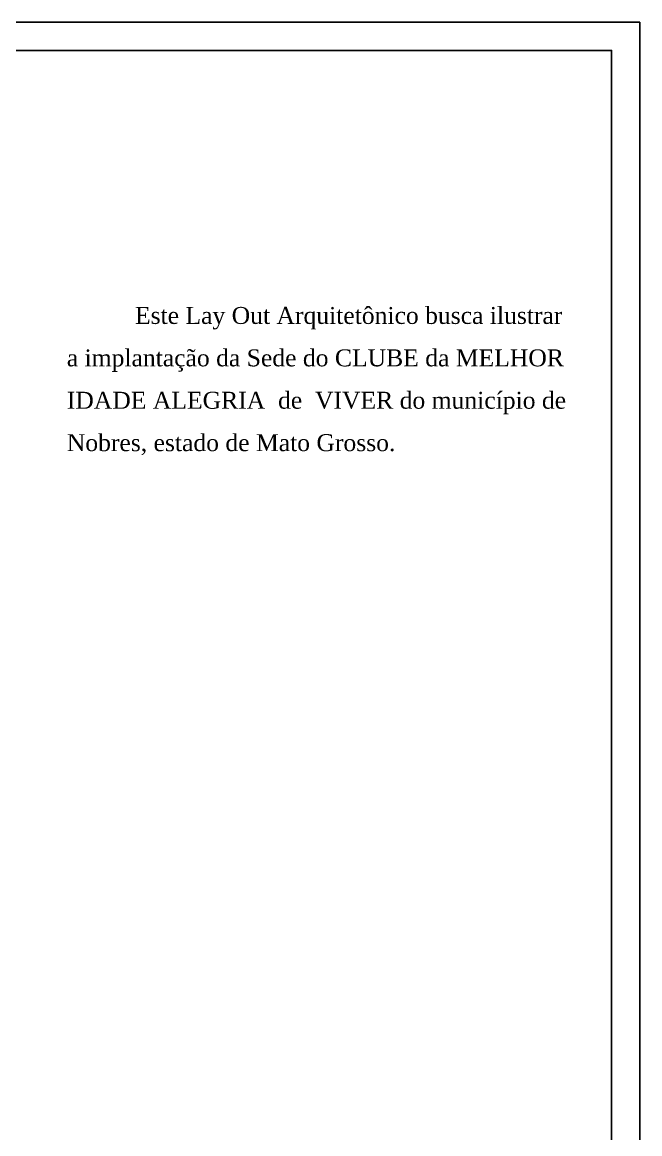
# Model space of a CAD drawing. Header units: millimetres. Extents: x 5728 to 12128, y -948 to 8052.
# Drawn here: x 9943 to 12128, y 4120 to 8052 of the extents above; entities that cross this region are included whole.
import ezdxf
from ezdxf.enums import TextEntityAlignment as Align

# ---------------------------------------------------------------- set-up
doc = ezdxf.new("R2010")
doc.units = ezdxf.units.MM
doc.header["$MEASUREMENT"] = 0
for name, color, linetype in [('002 - 0.150', 2, 'Continuous'), ('007 - 0.200', 7, 'Continuous'), ('007 - 1.000', 210, 'Continuous')]:
    doc.layers.add(name, color=color, linetype=linetype)
doc.styles.add('style4', font='romantic.ttf')

msp = doc.modelspace()

# ---------------------------------------------------------------- linework, layer by layer
at = {"layer": '002 - 0.150'}
for p, q in [((5878.23, 8052.28), (12128.23, 8052.28)), ((12128.23, 8052.28), (12128.23, -947.72))]:
    msp.add_line(p, q, dxfattribs=at)
at = {"layer": '007 - 1.000'}
msp.add_lwpolyline([(5978.23, 7952.28), (12028.23, 7952.28), (12028.23, -847.72), (5978.23, -847.72)], close=True, dxfattribs=at)

# ---------------------------------------------------------------- texts
at = {"layer": '007 - 0.200', "style": 'style4'}
for s, p in [('Este Lay Out Arquitetônico busca ilustrar', (10341.75, 7045.06)), ('a implantação da Sede do CLUBE da MELHOR', (10100.55, 6895.06)), ('IDADE ALEGRIA  de  VIVER do município de', (10100.55, 6745.06)), ('Nobres, estado de Mato Grosso.', (10100.55, 6595.06))]:
    msp.add_text(s, height=60, dxfattribs=at).set_placement(p, align=Align.TOP_LEFT)

doc.saveas('drawing.dxf')
